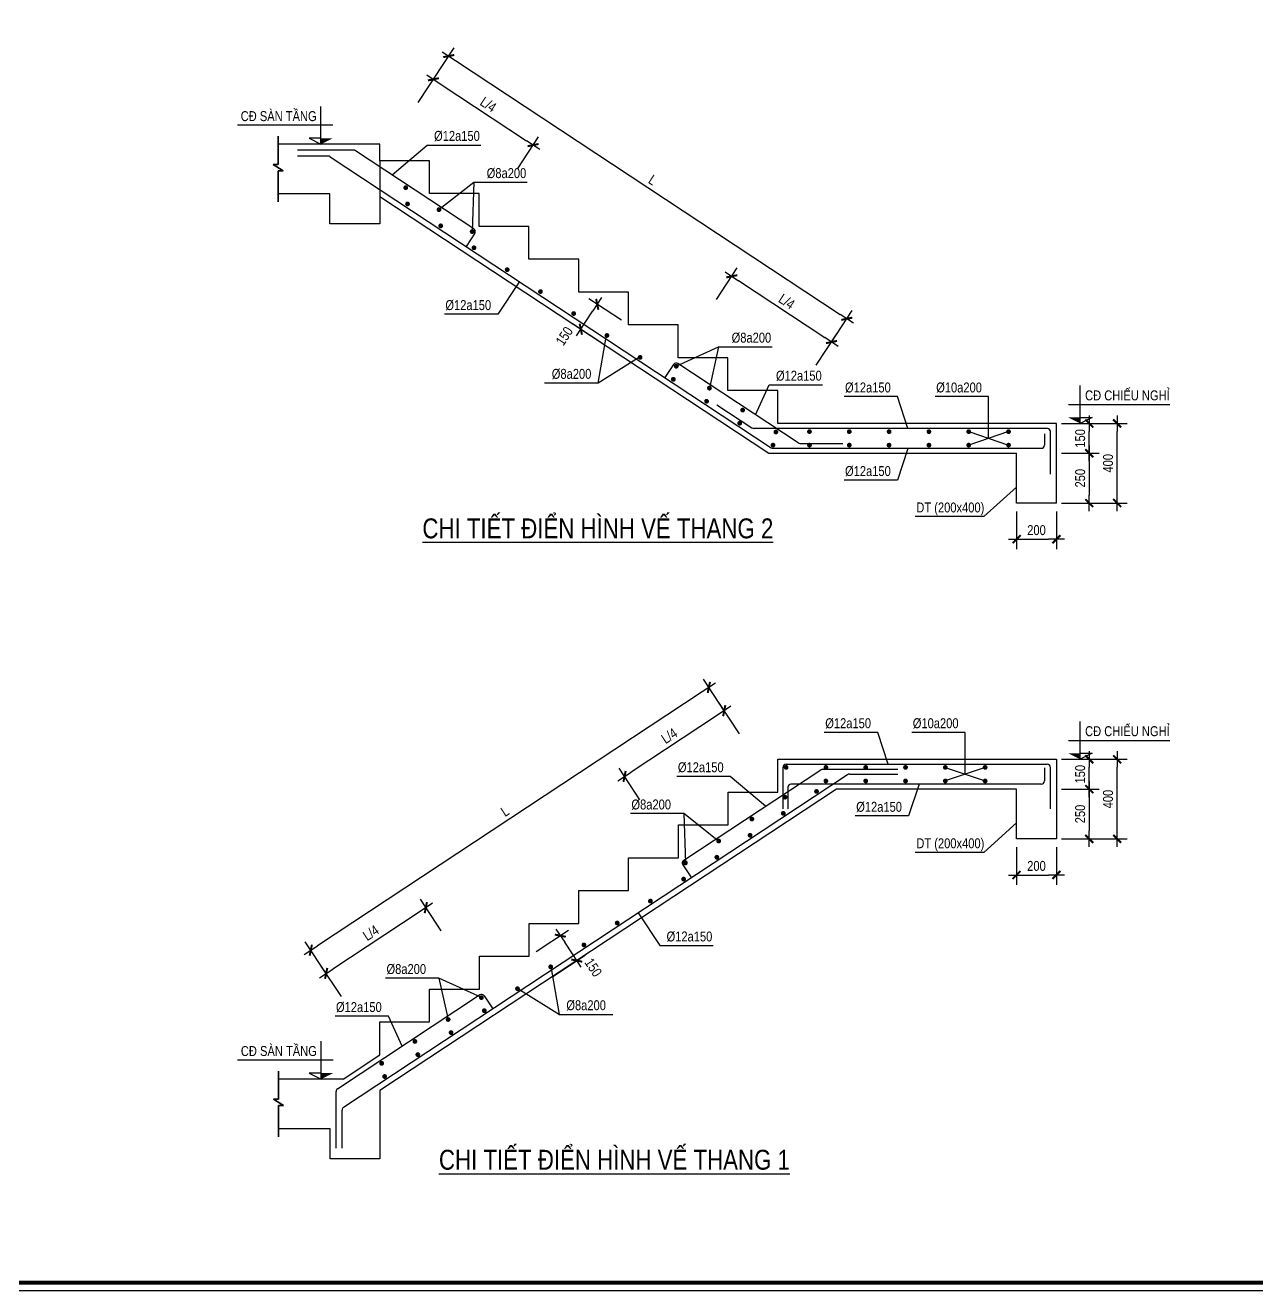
# Model space of a CAD drawing. Header units: millimetres. Extents: x 379264 to 1158416, y -283062 to 356890.
# Drawn here: x 956481 to 971947, y -30402 to -14509 of the extents above; entities that cross this region are included whole.
import ezdxf
from ezdxf.enums import TextEntityAlignment as Align

# ---------------------------------------------------------------- set-up
doc = ezdxf.new("R2010")
doc.units = ezdxf.units.MM
doc.linetypes.add('HIDDEN', pattern=[9.525, 6.35, -3.175])
for name, color, linetype in [('01PM. TEXT A', 3, 'Continuous'), ('02PM. TEXT B', 4, 'Continuous'), ('04PM. THIN', 7, 'Continuous'), ('05PM. FRAME', 4, 'Continuous'), ('06PM. HIDDEN', 4, 'HIDDEN'), ('08PM. SSS X', 6, 'Continuous'), ('11PM. DIM', 2, 'Continuous')]:
    doc.layers.add(name, color=color, linetype=linetype)
doc.styles.add('[PMDC2013]STYLE', font='arial.ttf', dxfattribs={"width": 0.8})
doc.dimstyles.new('20', dxfattribs={"dimtxt": 250, "dimasz": 200, "dimexe": 250, "dimexo": 0, "dimgap": 100, "dimtad": 1, "dimdec": 0, "dimlfac": 0.2, "dimzin": 0, "dimdsep": 46, "dimtxsty": '[PMDC2013]STYLE', "dimblk": 'TICK', "dimcen": 0, "dimdle": 300, "dimclrd": 2, "dimclre": 2, "dimclrt": 4, "dimadec": 0, "dimazin": 0, "dimtfac": 0.004, "dimtdec": 0, "dimtix": 1, "dimtmove": 2, "dimatfit": 3, "dimldrblk": 'TICK', "dimfxl": 1, "dimtvp": 0.8, "dimtolj": 1, "dimtzin": 0, "dimarcsym": 0})

# ---------------------------------------------------------------- blocks, each defined once
blk = doc.blocks.new('CHG_XX_Khung ten')
blk.add_lwpolyline([(15, 579), (826, 579), (826, 15), (15, 15)], close=True)
at = {"color": 4, "linetype": 'Continuous', "const_width": 1}
blk.add_lwpolyline([(17, 577), (824, 577), (824, 17), (17, 17)], close=True, dxfattribs=at)
blk = doc.blocks.new('TICK')
at = {"color": 0, "linetype": 'ByBlock'}
blk.add_line((1, 0), (-1, 0), dxfattribs=at)
at = {"color": 7, "linetype": 'ByBlock', "const_width": 0.25}
blk.add_lwpolyline([(-0.5, -0.5), (0.5, 0.5)], dxfattribs=at)
blk = doc.blocks.new('*D569')
at = {"layer": '11PM. DIM', "color": 2, "lineweight": -2, "ltscale": 0.3, "transparency": 16777216}
for p, q in [((4853, 3203), (5667, 3740)), ((5761, 3143), (5569, 3436)), ((5266, 2577), (6080, 3114))]:
    blk.add_line(p, q, dxfattribs=at)
at = {"layer": 'Defpoints', "color": 0, "ltscale": 0.3, "transparency": 16777216}
for p in [(5458, 3603), (4853, 3203), (5266, 2577)]:
    blk.add_point(p, dxfattribs=at)
at = {"layer": '11PM. DIM', "color": 2, "lineweight": -2, "ltscale": 0.3, "transparency": 16777216, "xscale": 200, "yscale": 200, "zscale": 200}
for p, rotation in [((5458, 3603), 123.4248111821306), ((5871, 2977), 303.4248111821307)]:
    blk.add_blockref('TICK', p, dxfattribs=dict(at, rotation=rotation))
at = {"layer": '11PM. DIM', "color": 4, "ltscale": 0.3, "transparency": 16777216, "insert": (6285, 2805), "char_height": 250, "attachment_point": 5, "rotation": 303.4248, "style": '[PMDC2013]STYLE'}
blk.add_mtext('\\A1;150', dxfattribs=at)
blk = doc.blocks.new('*D570')
at = {"layer": '11PM. DIM', "color": 2, "lineweight": -2, "ltscale": 0.3, "transparency": 16777216}
for p, q in [((9960, 8671), (9437, 9463)), ((9408, 9145), (7238, 7712)), ((7456, 7018), (6933, 7811))]:
    blk.add_line(p, q, dxfattribs=at)
at = {"layer": 'Defpoints', "color": 0, "ltscale": 0.3, "transparency": 16777216}
for p in [(9960, 8671), (7071, 7602), (7456, 7018)]:
    blk.add_point(p, dxfattribs=at)
at = {"layer": '11PM. DIM', "color": 2, "lineweight": -2, "ltscale": 0.3, "transparency": 16777216, "xscale": 200, "yscale": 200, "zscale": 200}
for p, rotation in [((9575, 9255), 33.42481118583261), ((7071, 7602), 213.4248111858326)]:
    blk.add_blockref('TICK', p, dxfattribs=dict(at, rotation=rotation))
at = {"layer": '11PM. DIM', "color": 4, "ltscale": 0.3, "transparency": 16777216, "insert": (8196, 8620), "char_height": 250, "attachment_point": 5, "rotation": 33.4248, "style": '[PMDC2013]STYLE'}
blk.add_mtext('\\A1;L/4', dxfattribs=at)
blk = doc.blocks.new('*D571')
at = {"layer": '11PM. DIM', "color": 2, "lineweight": -2, "ltscale": 0.3, "transparency": 16777216}
for p, q in [((2464, 3723), (1941, 4516)), ((1912, 4197), (-258, 2765)), ((-40, 2071), (-563, 2863))]:
    blk.add_line(p, q, dxfattribs=at)
at = {"layer": 'Defpoints', "color": 0, "ltscale": 0.3, "transparency": 16777216}
for p in [(2464, 3723), (-425, 2655), (-40, 2071)]:
    blk.add_point(p, dxfattribs=at)
at = {"layer": '11PM. DIM', "color": 2, "lineweight": -2, "ltscale": 0.3, "transparency": 16777216, "xscale": 200, "yscale": 200, "zscale": 200}
for p, rotation in [((2079, 4307), 33.42481118583261), ((-425, 2655), 213.4248111858326)]:
    blk.add_blockref('TICK', p, dxfattribs=dict(at, rotation=rotation))
at = {"layer": '11PM. DIM', "color": 4, "ltscale": 0.3, "transparency": 16777216, "insert": (700, 3672), "char_height": 250, "attachment_point": 5, "rotation": 33.4248, "style": '[PMDC2013]STYLE'}
blk.add_mtext('\\A1;L/4', dxfattribs=at)
blk = doc.blocks.new('*U685')
at = {"const_width": 60}
for points in [[(-30, 0, 1), (30, 0, 1)], [(970, 0, 1), (1030, 0, 1)], [(1970, 0, 1), (2030, 0, 1)], [(2970, 0, 1), (3030, 0, 1)], [(3970, 0, 1), (4030, 0, 1)], [(4970, 0, 1), (5030, 0, 1)], [(5970, 0, 1), (6030, 0, 1)], [(6970, 0, 1), (7030, 0, 1)], [(7970, 0, 1), (8030, 0, 1)], [(8970, 0, 1), (9030, 0, 1)], [(9970, 0, 1), (10030, 0, 1)], [(10970, 0, 1), (11030, 0, 1)], [(11970, 0, 1), (12030, 0, 1)], [(12970, 0, 1), (13030, 0, 1)]]:
    blk.add_lwpolyline(points, format="xyb", close=True, dxfattribs=at)
blk = doc.blocks.new('*U812')
at = {"const_width": 60}
for points in [[(-30, 0, 1), (30, 0, 1)], [(970, 0, 1), (1030, 0, 1)], [(1970, 0, 1), (2030, 0, 1)], [(2970, 0, 1), (3030, 0, 1)]]:
    blk.add_lwpolyline(points, format="xyb", close=True, dxfattribs=at)
blk = doc.blocks.new('*U809')
at = {"const_width": 60}
for points in [[(-4970, 0, -1), (-5030, 0, -1)], [(-3970, 0, -1), (-4030, 0, -1)], [(-2970, 0, -1), (-3030, 0, -1)], [(-1970, 0, -1), (-2030, 0, -1)], [(-970, 0, -1), (-1030, 0, -1)], [(30, 0, -1), (-30, 0, -1)]]:
    blk.add_lwpolyline(points, format="xyb", close=True, dxfattribs=at)
blk = doc.blocks.new('*U811')
at = {"const_width": 60}
for points in [[(-3970, 0, -1), (-4030, 0, -1)], [(-2970, 0, -1), (-3030, 0, -1)], [(-1970, 0, -1), (-2030, 0, -1)], [(-970, 0, -1), (-1030, 0, -1)], [(30, 0, -1), (-30, 0, -1)]]:
    blk.add_lwpolyline(points, format="xyb", close=True, dxfattribs=at)
blk = doc.blocks.new('*D572')
at = {"layer": '11PM. DIM', "color": 2, "lineweight": -2, "ltscale": 0.3, "transparency": 16777216}
for p, q in [((9575, 9255), (9051, 10048)), ((9022, 9729), (-644, 3349)), ((-425, 2655), (-949, 3448))]:
    blk.add_line(p, q, dxfattribs=at)
at = {"layer": 'Defpoints', "color": 0, "ltscale": 0.3, "transparency": 16777216}
for p in [(9575, 9255), (-811, 3239), (-425, 2655)]:
    blk.add_point(p, dxfattribs=at)
at = {"layer": '11PM. DIM', "color": 2, "lineweight": -2, "ltscale": 0.3, "transparency": 16777216, "xscale": 200, "yscale": 200, "zscale": 200}
for p, rotation in [((9189, 9839), 33.42481118583261), ((-811, 3239), 213.4248111858326)]:
    blk.add_blockref('TICK', p, dxfattribs=dict(at, rotation=rotation))
at = {"layer": '11PM. DIM', "color": 4, "ltscale": 0.3, "transparency": 16777216, "insert": (4065, 6727), "char_height": 250, "attachment_point": 5, "rotation": 33.4248, "style": '[PMDC2013]STYLE'}
blk.add_mtext('\\A1;L', dxfattribs=at)
blk = doc.blocks.new('*D573')
at = {"layer": '11PM. DIM', "color": 2, "lineweight": -2, "ltscale": 0.3, "transparency": 16777216}
for p, q in [((18045, 8035), (18995, 8035)), ((18745, 7485), (18745, 7835)), ((18045, 7285), (18995, 7285))]:
    blk.add_line(p, q, dxfattribs=at)
at = {"layer": 'Defpoints', "color": 0, "ltscale": 0.3, "transparency": 16777216}
for p in [(18045, 8035), (18745, 8035), (18045, 7285)]:
    blk.add_point(p, dxfattribs=at)
at = {"layer": '11PM. DIM', "color": 2, "lineweight": -2, "ltscale": 0.3, "transparency": 16777216, "xscale": 200, "yscale": 200, "zscale": 200}
for p, rotation in [((18745, 8035), 90), ((18745, 7285), 270)]:
    blk.add_blockref('TICK', p, dxfattribs=dict(at, rotation=rotation))
at = {"layer": '11PM. DIM', "color": 4, "ltscale": 0.3, "transparency": 16777216, "insert": (18517, 7660), "char_height": 250, "attachment_point": 5, "rotation": 90, "style": '[PMDC2013]STYLE'}
blk.add_mtext('\\A1;150', dxfattribs=at)
blk = doc.blocks.new('*D574')
at = {"layer": '11PM. DIM', "color": 2, "lineweight": -2, "ltscale": 0.3, "transparency": 16777216}
for p, q in [((18045, 7285), (18995, 7285)), ((18745, 7085), (18745, 6235)), ((18045, 6035), (18995, 6035))]:
    blk.add_line(p, q, dxfattribs=at)
at = {"layer": 'Defpoints', "color": 0, "ltscale": 0.3, "transparency": 16777216}
for p in [(18045, 7285), (18045, 6035), (18745, 6035)]:
    blk.add_point(p, dxfattribs=at)
at = {"layer": '11PM. DIM', "color": 2, "lineweight": -2, "ltscale": 0.3, "transparency": 16777216, "xscale": 200, "yscale": 200, "zscale": 200}
for p, rotation in [((18745, 7285), 90), ((18745, 6035), 270)]:
    blk.add_blockref('TICK', p, dxfattribs=dict(at, rotation=rotation))
at = {"layer": '11PM. DIM', "color": 4, "ltscale": 0.3, "transparency": 16777216, "insert": (18517, 6660), "char_height": 250, "attachment_point": 5, "rotation": 90, "style": '[PMDC2013]STYLE'}
blk.add_mtext('\\A1;250', dxfattribs=at)
blk = doc.blocks.new('*D575')
at = {"layer": '11PM. DIM', "color": 2, "lineweight": -2, "ltscale": 0.3, "transparency": 16777216}
for p, q in [((18745, 8035), (19695, 8035)), ((19445, 6235), (19445, 7835)), ((18745, 6035), (19695, 6035))]:
    blk.add_line(p, q, dxfattribs=at)
at = {"layer": 'Defpoints', "color": 0, "ltscale": 0.3, "transparency": 16777216}
for p in [(18745, 8035), (19445, 8035), (18745, 6035)]:
    blk.add_point(p, dxfattribs=at)
at = {"layer": '11PM. DIM', "color": 2, "lineweight": -2, "ltscale": 0.3, "transparency": 16777216, "xscale": 200, "yscale": 200, "zscale": 200}
for p, rotation in [((19445, 8035), 90), ((19445, 6035), 270)]:
    blk.add_blockref('TICK', p, dxfattribs=dict(at, rotation=rotation))
at = {"layer": '11PM. DIM', "color": 4, "ltscale": 0.3, "transparency": 16777216, "insert": (19217, 7035), "char_height": 250, "attachment_point": 5, "rotation": 90, "style": '[PMDC2013]STYLE'}
blk.add_mtext('\\A1;400', dxfattribs=at)
blk = doc.blocks.new('*D576')
at = {"layer": '11PM. DIM', "color": 2, "lineweight": -2, "ltscale": 0.3, "transparency": 16777216}
for p, q in [((16919, 5827), (16919, 4877)), ((17919, 5827), (17919, 4877)), ((17119, 5127), (17719, 5127))]:
    blk.add_line(p, q, dxfattribs=at)
at = {"layer": 'Defpoints', "color": 0, "ltscale": 0.3, "transparency": 16777216}
for p in [(16919, 5827), (17919, 5827), (17919, 5127)]:
    blk.add_point(p, dxfattribs=at)
at = {"layer": '11PM. DIM', "color": 2, "lineweight": -2, "ltscale": 0.3, "transparency": 16777216, "xscale": 200, "yscale": 200, "zscale": 200, "rotation": 180}
blk.add_blockref('TICK', (16919, 5127), dxfattribs=at)
at = {"layer": '11PM. DIM', "color": 2, "lineweight": -2, "ltscale": 0.3, "transparency": 16777216, "xscale": 200, "yscale": 200, "zscale": 200}
blk.add_blockref('TICK', (17919, 5127), dxfattribs=at)
at = {"layer": '11PM. DIM', "color": 4, "ltscale": 0.3, "transparency": 16777216, "insert": (17419, 5354), "char_height": 250, "attachment_point": 5, "style": '[PMDC2013]STYLE'}
blk.add_mtext('\\A1;200', dxfattribs=at)
blk = doc.blocks.new('*U810')
at = {"layer": '04PM. THIN'}
for p, q in [((0, 0), (0, 950)), ((-300, 475), (2250, 475)), ((0, 150), (300, 150)), ((300, 150), (0, 0))]:
    blk.add_line(p, q, dxfattribs=at)
at = {"layer": '04PM. THIN', "linetype": 'ByBlock'}
blk.add_line((-475, 0), (475, 0), dxfattribs=at)
at = {"layer": '04PM. THIN'}
blk.add_solid([(0, 0), (0, 150), (-300, 150)], dxfattribs=at)
blk = doc.blocks.new('*U1034')
at = {"layer": '04PM. THIN'}
for p, q in [((0, 0), (0, 950)), ((-300, 475), (2100, 475)), ((0, 150), (300, 150)), ((300, 150), (0, 0))]:
    blk.add_line(p, q, dxfattribs=at)
at = {"layer": '04PM. THIN', "linetype": 'ByBlock'}
blk.add_line((-475, 0), (475, 0), dxfattribs=at)
at = {"layer": '04PM. THIN'}
blk.add_solid([(0, 0), (0, 150), (-300, 150)], dxfattribs=at)
blk = doc.blocks.new('*D561')
at = {"layer": '11PM. DIM', "color": 2, "lineweight": -2, "ltscale": 0.3, "transparency": 16777216}
for p, q in [((6071, -4422), (5257, -3885)), ((5163, -4482), (5356, -4189)), ((5658, -5048), (4844, -4511))]:
    blk.add_line(p, q, dxfattribs=at)
at = {"layer": 'Defpoints', "color": 0, "ltscale": 0.3, "transparency": 16777216}
for p in [(5466, -4022), (6071, -4422), (5658, -5048)]:
    blk.add_point(p, dxfattribs=at)
at = {"layer": '11PM. DIM', "color": 2, "lineweight": -2, "ltscale": 0.3, "transparency": 16777216, "xscale": 200, "yscale": 200, "zscale": 200}
for p, rotation in [((5466, -4022), 56.5751888178694), ((5053, -4648), 236.5751888178694)]:
    blk.add_blockref('TICK', p, dxfattribs=dict(at, rotation=rotation))
at = {"layer": '11PM. DIM', "color": 4, "ltscale": 0.3, "transparency": 16777216, "insert": (4639, -4820), "char_height": 250, "attachment_point": 5, "rotation": 56.5752, "style": '[PMDC2013]STYLE'}
blk.add_mtext('\\A1;150', dxfattribs=at)
blk = doc.blocks.new('*D562')
at = {"layer": '11PM. DIM', "color": 2, "lineweight": -2, "ltscale": 0.3, "transparency": 16777216}
for p, q in [((964, 1046), (1487, 1838)), ((1516, 1520), (3686, 87)), ((3468, -607), (3991, 186))]:
    blk.add_line(p, q, dxfattribs=at)
at = {"layer": 'Defpoints', "color": 0, "ltscale": 0.3, "transparency": 16777216}
for p in [(964, 1046), (3853, -23), (3468, -607)]:
    blk.add_point(p, dxfattribs=at)
at = {"layer": '11PM. DIM', "color": 2, "lineweight": -2, "ltscale": 0.3, "transparency": 16777216, "xscale": 200, "yscale": 200, "zscale": 200}
for p, rotation in [((1350, 1630), 146.5751888141674), ((3853, -23), 326.5751888141674)]:
    blk.add_blockref('TICK', p, dxfattribs=dict(at, rotation=rotation))
at = {"layer": '11PM. DIM', "color": 4, "ltscale": 0.3, "transparency": 16777216, "insert": (2728, 995), "char_height": 250, "attachment_point": 5, "rotation": 326.5752, "style": '[PMDC2013]STYLE'}
blk.add_mtext('\\A1;L/4', dxfattribs=at)
blk = doc.blocks.new('*D563')
at = {"layer": '11PM. DIM', "color": 2, "lineweight": -2, "ltscale": 0.3, "transparency": 16777216}
for p, q in [((8460, -3902), (8983, -3109)), ((9013, -3428), (11183, -4860)), ((10964, -5554), (11487, -4762))]:
    blk.add_line(p, q, dxfattribs=at)
at = {"layer": 'Defpoints', "color": 0, "ltscale": 0.3, "transparency": 16777216}
for p in [(8460, -3902), (11350, -4970), (10964, -5554)]:
    blk.add_point(p, dxfattribs=at)
at = {"layer": '11PM. DIM', "color": 2, "lineweight": -2, "ltscale": 0.3, "transparency": 16777216, "xscale": 200, "yscale": 200, "zscale": 200}
for p, rotation in [((8846, -3318), 146.5751888141674), ((11350, -4970), 326.5751888141674)]:
    blk.add_blockref('TICK', p, dxfattribs=dict(at, rotation=rotation))
at = {"layer": '11PM. DIM', "color": 4, "ltscale": 0.3, "transparency": 16777216, "insert": (10224, -3953), "char_height": 250, "attachment_point": 5, "rotation": 326.5752, "style": '[PMDC2013]STYLE'}
blk.add_mtext('\\A1;L/4', dxfattribs=at)
blk = doc.blocks.new('*U580')
at = {"const_width": 60}
for points in [[(-30, 0, 1), (30, 0, 1)], [(970, 0, 1), (1030, 0, 1)], [(1970, 0, 1), (2030, 0, 1)], [(2970, 0, 1), (3030, 0, 1)], [(3970, 0, 1), (4030, 0, 1)], [(4970, 0, 1), (5030, 0, 1)], [(5970, 0, 1), (6030, 0, 1)], [(6970, 0, 1), (7030, 0, 1)], [(7970, 0, 1), (8030, 0, 1)], [(8970, 0, 1), (9030, 0, 1)], [(9970, 0, 1), (10030, 0, 1)], [(10970, 0, 1), (11030, 0, 1)]]:
    blk.add_lwpolyline(points, format="xyb", close=True, dxfattribs=at)
blk = doc.blocks.new('*U579')
at = {"const_width": 60}
for points in [[(-30, 0, 1), (30, 0, 1)], [(970, 0, 1), (1030, 0, 1)], [(1970, 0, 1), (2030, 0, 1)]]:
    blk.add_lwpolyline(points, format="xyb", close=True, dxfattribs=at)
blk = doc.blocks.new('*D564')
at = {"layer": '11PM. DIM', "color": 2, "lineweight": -2, "ltscale": 0.3, "transparency": 16777216}
for p, q in [((1350, 1630), (1873, 2423)), ((1902, 2104), (11568, -4276)), ((11350, -4970), (11873, -4177))]:
    blk.add_line(p, q, dxfattribs=at)
at = {"layer": 'Defpoints', "color": 0, "ltscale": 0.3, "transparency": 16777216}
for p in [(1350, 1630), (11735, -4386), (11350, -4970)]:
    blk.add_point(p, dxfattribs=at)
at = {"layer": '11PM. DIM', "color": 2, "lineweight": -2, "ltscale": 0.3, "transparency": 16777216, "xscale": 200, "yscale": 200, "zscale": 200}
for p, rotation in [((1735, 2214), 146.5751888141674), ((11735, -4386), 326.5751888141674)]:
    blk.add_blockref('TICK', p, dxfattribs=dict(at, rotation=rotation))
at = {"layer": '11PM. DIM', "color": 4, "ltscale": 0.3, "transparency": 16777216, "insert": (6859, -898), "char_height": 250, "attachment_point": 5, "rotation": 326.5752, "style": '[PMDC2013]STYLE'}
blk.add_mtext('\\A1;L', dxfattribs=at)
blk = doc.blocks.new('*D565')
at = {"layer": '11PM. DIM', "color": 2, "lineweight": -2, "ltscale": 0.3, "transparency": 16777216}
for p, q in [((17126, -7015), (18076, -7015)), ((17826, -7565), (17826, -7215)), ((17126, -7765), (18076, -7765))]:
    blk.add_line(p, q, dxfattribs=at)
at = {"layer": 'Defpoints', "color": 0, "ltscale": 0.3, "transparency": 16777216}
for p in [(17126, -7015), (17826, -7015), (17126, -7765)]:
    blk.add_point(p, dxfattribs=at)
at = {"layer": '11PM. DIM', "color": 2, "lineweight": -2, "ltscale": 0.3, "transparency": 16777216, "xscale": 200, "yscale": 200, "zscale": 200}
for p, rotation in [((17826, -7015), 90), ((17826, -7765), 270)]:
    blk.add_blockref('TICK', p, dxfattribs=dict(at, rotation=rotation))
at = {"layer": '11PM. DIM', "color": 4, "ltscale": 0.3, "transparency": 16777216, "insert": (17598, -7390), "char_height": 250, "attachment_point": 5, "rotation": 90, "style": '[PMDC2013]STYLE'}
blk.add_mtext('\\A1;150', dxfattribs=at)
blk = doc.blocks.new('*D566')
at = {"layer": '11PM. DIM', "color": 2, "lineweight": -2, "ltscale": 0.3, "transparency": 16777216}
for p, q in [((17126, -7765), (18076, -7765)), ((17826, -7965), (17826, -8815)), ((17126, -9015), (18076, -9015))]:
    blk.add_line(p, q, dxfattribs=at)
at = {"layer": 'Defpoints', "color": 0, "ltscale": 0.3, "transparency": 16777216}
for p in [(17126, -7765), (17126, -9015), (17826, -9015)]:
    blk.add_point(p, dxfattribs=at)
at = {"layer": '11PM. DIM', "color": 2, "lineweight": -2, "ltscale": 0.3, "transparency": 16777216, "xscale": 200, "yscale": 200, "zscale": 200}
for p, rotation in [((17826, -7765), 90), ((17826, -9015), 270)]:
    blk.add_blockref('TICK', p, dxfattribs=dict(at, rotation=rotation))
at = {"layer": '11PM. DIM', "color": 4, "ltscale": 0.3, "transparency": 16777216, "insert": (17598, -8390), "char_height": 250, "attachment_point": 5, "rotation": 90, "style": '[PMDC2013]STYLE'}
blk.add_mtext('\\A1;250', dxfattribs=at)
blk = doc.blocks.new('*D567')
at = {"layer": '11PM. DIM', "color": 2, "lineweight": -2, "ltscale": 0.3, "transparency": 16777216}
for p, q in [((17826, -7015), (18776, -7015)), ((18526, -8815), (18526, -7215)), ((17826, -9015), (18776, -9015))]:
    blk.add_line(p, q, dxfattribs=at)
at = {"layer": 'Defpoints', "color": 0, "ltscale": 0.3, "transparency": 16777216}
for p in [(17826, -7015), (18526, -7015), (17826, -9015)]:
    blk.add_point(p, dxfattribs=at)
at = {"layer": '11PM. DIM', "color": 2, "lineweight": -2, "ltscale": 0.3, "transparency": 16777216, "xscale": 200, "yscale": 200, "zscale": 200}
for p, rotation in [((18526, -7015), 90), ((18526, -9015), 270)]:
    blk.add_blockref('TICK', p, dxfattribs=dict(at, rotation=rotation))
at = {"layer": '11PM. DIM', "color": 4, "ltscale": 0.3, "transparency": 16777216, "insert": (18298, -8015), "char_height": 250, "attachment_point": 5, "rotation": 90, "style": '[PMDC2013]STYLE'}
blk.add_mtext('\\A1;400', dxfattribs=at)
blk = doc.blocks.new('*D568')
at = {"layer": '11PM. DIM', "color": 2, "lineweight": -2, "ltscale": 0.3, "transparency": 16777216}
for p, q in [((16000, -9223), (16000, -10173)), ((17000, -9223), (17000, -10173)), ((16200, -9923), (16800, -9923))]:
    blk.add_line(p, q, dxfattribs=at)
at = {"layer": 'Defpoints', "color": 0, "ltscale": 0.3, "transparency": 16777216}
for p in [(16000, -9223), (17000, -9223), (17000, -9923)]:
    blk.add_point(p, dxfattribs=at)
at = {"layer": '11PM. DIM', "color": 2, "lineweight": -2, "ltscale": 0.3, "transparency": 16777216, "xscale": 200, "yscale": 200, "zscale": 200, "rotation": 180}
blk.add_blockref('TICK', (16000, -9923), dxfattribs=at)
at = {"layer": '11PM. DIM', "color": 2, "lineweight": -2, "ltscale": 0.3, "transparency": 16777216, "xscale": 200, "yscale": 200, "zscale": 200}
blk.add_blockref('TICK', (17000, -9923), dxfattribs=at)
at = {"layer": '11PM. DIM', "color": 4, "ltscale": 0.3, "transparency": 16777216, "insert": (16500, -9696), "char_height": 250, "attachment_point": 5, "style": '[PMDC2013]STYLE'}
blk.add_mtext('\\A1;200', dxfattribs=at)
blk = doc.blocks.new('A$C675A2ADB')
at = {"layer": '04PM. THIN'}
for p, q in [((15129.2, 7830), (16129.2, 7490)), ((16129.2, 7830), (15129.2, 7490)), ((8561.1, 6668.5), (8600.1, 5430.4)), ((5438.6, 1625.8), (5228.4, 2827.7)), ((2408.4, 2535.2), (2639.6, 1496.5))]:
    blk.add_line(p, q, dxfattribs=at)
at = {"layer": '04PM. THIN', "flags": 128}
for points in [[(13694.5, 7910), (13430.2, 8710), (12088.8, 8710)], [(15629.2, 7660), (15629.2, 8710), (14287.9, 8710)], [(10611.6, 6853.9), (9728.1, 7604), (8386.7, 7604)], [(14471.9, 7410), (14207.6, 6610), (12866.3, 6610)], [(9434.7, 5981.3), (8561.1, 6668.5), (7219.7, 6668.5)], [(16919.2, 6434.4), (16099.6, 5694.3), (14369.7, 5694.3)], [(7413.9, 4174.3), (7955.9, 3352.9), (9297.3, 3352.9)], [(3474.2, 2047.4), (2408.4, 2535.2), (1067, 2535.2)], [(4393.8, 2276.8), (5438.6, 1625.8), (6780, 1625.8)], [(1483.7, 829.5), (1139.2, 1579.7), (-202.2, 1579.7)]]:
    blk.add_lwpolyline(points, dxfattribs=at)
at = {"layer": '04PM. THIN'}
blk.add_lwpolyline([(-1626, -1449), (-1626, -1449), (-1626, -666.9), (-1498.7, -665.9), (-1749.4, -506.2), (-1626, -506.2), (-1626, 199.9), (-1626, 199.9), (-1626, -506.5), (-1749.4, -506.2), (-1498.7, -665.9), (-1626, -666.4)], close=True, dxfattribs=at)
at = {"layer": '05PM. FRAME', "ltscale": 0.25}
for p, q in [((17919.2, 8035), (17919.2, 6035)), ((16919.2, 7285), (12399.4, 7285)), ((16919.2, 6035), (16919.2, 7285)), ((17919.2, 6035), (16919.2, 6035)), ((0, 0), (924.2, 610)), ((0, 0), (-1626, 0))]:
    blk.add_line(p, q, dxfattribs=at)
for points in [[(924.2, 610), (924.2, 610), (924.2, 1435), (2174.2, 1435), (2174.2, 2260), (3424.2, 2260), (3424.2, 3085), (4674.2, 3085), (4674.2, 3910), (5924.2, 3910), (5924.2, 4735), (7174.2, 4735), (7174.2, 5560), (8424.2, 5560), (8424.2, 6385), (9674.2, 6385), (9674.2, 7210), (10924.2, 7210), (10924.2, 8035), (17919.2, 8035)], [(12399.4, 7285), (924.2, -288.6), (924.2, -2000), (-325.8, -2000), (-325.8, -1250), (-1626, -1250)]]:
    blk.add_lwpolyline(points, dxfattribs=at)
at = {"layer": '08PM. SSS X', "ltscale": 400}
for p, q in [((12675.3, 7646.8), (10.2, -712.2)), ((8556, 5497.2), (12002.3, 7771.8)), ((11049.2, 7830), (11049.2, 6787.6)), ((11129.2, 7910), (17689.2, 7910)), ((12046.4, 7785), (13936.1, 7785)), ((12719.3, 7660), (13936.1, 7660)), ((17619.2, 7821.1), (17619.2, 7489.9)), ((17769.2, 6788.1), (17769.2, 7830)), ((11174.2, 7330), (11174.2, 6787.6)), ((17539.2, 7410), (11254.2, 7410)), ((8533.3, 5386.4), (8750.9, 5056.7)), ((-139.8, -242.1), (3430.2, 2114.1)), ((3541, 2091.4), (3758.6, 1761.8)), ((-175.8, -1735.7), (-175.8, -308.8)), ((-25.8, -1735.7), (-25.8, -779))]:
    blk.add_line(p, q, dxfattribs=at)
for centre, start, end in [((11129.2, 7830), 90, 180), ((12046.4, 7705), 90, 123.42481), ((12719.3, 7580), 90, 123.42481), ((17689.2, 7830), 0, 90), ((11254.2, 7330), 90, 180), ((17539.2, 7489.9), 270, 0), ((8600.1, 5430.4), 123.42481, 213.42481), ((3474.2, 2047.4), 33.42481, 123.42481), ((-95.8, -308.8), 123.42481, 180), ((54.2, -779), 123.42481, 180)]:
    blk.add_arc(centre, 80, start, end, dxfattribs=at)
at = {"layer": '02PM. TEXT B', "ltscale": 500}
blk.add_blockref('*U810', (18519.8, 8035), dxfattribs=at)
at = {"layer": '02PM. TEXT B', "ltscale": 500, "xscale": -1}
blk.add_blockref('*U1034', (-550.8, 0), dxfattribs=at)
at = {"layer": '04PM. THIN', "xscale": -1}
blk.add_blockref('*U809', (11129.2, 7830), dxfattribs=at)
at = {"layer": '04PM. THIN'}
for name, p, rotation in [('*U811', (12129.2, 7490), 180), ('*U812', (3474.2, 2047.4), 213.4248111826145)]:
    blk.add_blockref(name, p, dxfattribs=dict(at, rotation=rotation))
at = {"layer": '04PM. THIN', "xscale": -1}
for name, p, rotation in [('*U685', (1043.4, 65.6), 213.4248111825855), ('*U812', (8600.1, 5430.4), 213.4248111826163)]:
    blk.add_blockref(name, p, dxfattribs=dict(at, rotation=rotation))
at = {"layer": '01PM. TEXT A', "style": '[PMDC2013]STYLE', "width": 0.8}
blk.add_text('%%UCHI TIẾT ĐIỂN HÌNH VẾ THANG 1', height=500, dxfattribs=at).set_placement((6816.5, -2275.9), align=Align.CENTER)
at = {"layer": '02PM. TEXT B', "color": 4, "style": '[PMDC2013]STYLE', "width": 0.8}
for s, p in [('%%C12a150', (12112.5, 8815)), ('%%C10a200', (14311.6, 8815)), ('%%C12a150', (8410.4, 7709)), ('%%C8a200', (7243.4, 6773.5)), ('%%C12a150', (12890, 6715)), ('DT (200x400)', (14400.9, 5799.3)), ('%%C12a150', (8126, 3457.9)), ('%%C8a200', (1090.7, 2640.2)), ('%%C12a150', (-178.5, 1684.7)), ('%%C8a200', (5608.7, 1730.8))]:
    blk.add_text(s, height=250, dxfattribs=at).set_placement(p)
at = {"layer": '02PM. TEXT B', "ltscale": 500, "style": '[PMDC2013]STYLE', "width": 0.8}
for s, p in [('CĐ CHIẾU NGHỈ', (18639.6, 8740, 0)), ('CĐ SÀN TẦNG', (-2567.6, 705, 0))]:
    blk.add_text(s, height=250, dxfattribs=at).set_placement(p, align=Align.MIDDLE_LEFT)
at = {"layer": '11PM. DIM', "ltscale": 0.3}
for base, p1, p2, text, picture, middle in [((-810.9, 3239), (9574.7, 9254.8), (-425.3, 2654.8), 'L', '*D572', (4065.1, 6726.8)), ((7070.9, 7602.3), (9960.3, 8670.6), (7456.4, 7018), 'L/4', '*D570', (8196.5, 8619.9)), ((-425.3, 2654.8), (2464.1, 3723.1), (-39.7, 2070.6), 'L/4', '*D571', (700.3, 3672.4))]:
    dim = blk.add_linear_dim(base=base, p1=p1, p2=p2, angle=213.42481, text=text, dimstyle='20', override={"dimtxsty": '[PMDC2013]STYLE'}, dxfattribs=at)
    dim.commit()
    dim.dimension.update_dxf_attribs({"geometry": picture, "text_midpoint": middle})
for base, p1, p2, angle, picture, middle in [((18744.8, 8035), (18044.8, 7285), (18044.8, 8035), 90, '*D573', (18517.1, 7660)), ((19444.8, 8035), (18744.8, 6035), (18744.8, 8035), 90, '*D575', (19217.1, 7035)), ((18744.8, 6035), (18044.8, 7285), (18044.8, 6035), 270, '*D574', (18517.1, 6660))]:
    dim = blk.add_linear_dim(base=base, p1=p1, p2=p2, angle=angle, dimstyle='20', override={"dimtxsty": '[PMDC2013]STYLE'}, dxfattribs=at)
    dim.commit()
    dim.dimension.update_dxf_attribs({"geometry": picture, "text_midpoint": middle})
dim = blk.add_linear_dim(base=(17919.2, 5126.7), p1=(16919.2, 5826.7), p2=(17919.2, 5826.7), dimstyle='20', override={"dimtxsty": '[PMDC2013]STYLE'}, dxfattribs=at)
dim.commit()
dim.dimension.update_dxf_attribs({"geometry": '*D576', "text_midpoint": (17419.2, 5354.4)})
dim = blk.add_linear_dim(base=(5458.3, 3602.5), p1=(5266.4, 2577.2), p2=(4853.3, 3203.1), angle=123.42481, dimstyle='20', dxfattribs=at)
dim.commit()
dim.dimension.update_dxf_attribs({"geometry": '*D569', "text_midpoint": (6285.4, 2804.8), "dimtype": 128})
blk = doc.blocks.new('A$C1DA95E5E')
at = {"layer": '04PM. THIN'}
for p, q in [((2363.2, -956.5), (2324.1, -2194.6)), ((5485.6, -5999.2), (5695.9, -4797.3)), ((8515.8, -5089.8), (8284.6, -6128.5)), ((15797.6, -7221.2, 0), (14797.6, -7561.2, 0)), ((14797.6, -7221.2, 0), (15797.6, -7561.2, 0))]:
    blk.add_line(p, q, dxfattribs=at)
blk.add_lwpolyline([(-2550.2, -1449), (-2550.2, -1449), (-2550.2, -666.9), (-2422.9, -665.9), (-2673.7, -506.2), (-2550.2, -506.2), (-2550.2, 199.9), (-2550.2, 199.9), (-2550.2, -506.5), (-2673.7, -506.2), (-2422.9, -665.9), (-2550.2, -666.4)], close=True, dxfattribs=at)
at = {"layer": '04PM. THIN', "flags": 128}
for points in [[(312.6, -771.1), (1196.1, -21), (2537.5, -21)], [(1489.5, -1643.7), (2363.2, -956.5), (3704.6, -956.5)], [(3510.4, -3450.7), (2968.3, -4272.1), (1626.9, -4272.1)], [(6530.5, -5348.2), (5485.6, -5999.2), (4144.2, -5999.2)], [(7450, -5577.6), (8515.8, -5089.8), (9857.2, -5089.8)], [(9440.5, -6795.5), (9785, -6045.3), (11126.4, -6045.3)], [(16000, -8615.6), (15180.4, -9355.7), (13450.4, -9355.7)]]:
    blk.add_lwpolyline(points, dxfattribs=at)
at = {"layer": '04PM. THIN', "elevation": 0, "flags": 128}
for points in [[(13271.8, -7141.2), (13007.5, -6341.2), (11666.1, -6341.2)], [(15297.6, -7391.2), (15297.6, -6341.2), (13956.2, -6341.2)], [(13271.8, -7641.2), (13007.5, -8441.2), (11666.1, -8441.2)]]:
    blk.add_lwpolyline(points, dxfattribs=at)
at = {"layer": '05PM. FRAME', "ltscale": 0.25}
for p, q in [((0, 0), (-2550.2, 0)), ((0, -1313.6), (9774.8, -7765)), ((9774.8, -7765), (16000, -7765)), ((16000, -9015), (16000, -7765)), ((17000, -9015), (16000, -9015))]:
    blk.add_line(p, q, dxfattribs=at)
for points in [[(10000, -7015), (10000, -7015), (10000, -6190), (8750, -6190), (8750, -5365), (7500, -5365), (7500, -4540), (6250, -4540), (6250, -3715), (5000, -3715), (5000, -2890), (3750, -2890), (3750, -2065), (2500, -2065), (2500, -1240), (1250, -1240), (1250, -415), (0, -415), (0, 0), (-1000, 0)], [(0, -1313.6), (0, -2000), (-1250, -2000), (-1250, -1250), (-2550.2, -1250)], [(17000, -9015), (17000, -7015), (10000, -7015)]]:
    blk.add_lwpolyline(points, dxfattribs=at)
at = {"layer": '06PM. HIDDEN', "linetype": 'HIDDEN', "ltscale": 0.25}
blk.add_line((0, -415), (0, -1313.6), dxfattribs=at)
at = {"layer": '08PM. SSS X', "ltscale": 400}
for p, q in [((-652.5, -150), (-2061.6, -150)), ((-1287.5, -300), (-2061.6, -300)), ((-1243.4, -313.2), (9837.7, -7626.8)), ((2368.2, -2127.8), (-608.4, -163.2)), ((2390.9, -2238.6), (2173.3, -2568.3)), ((7383.2, -5533.6), (7165.7, -5863.2)), ((10510.6, -7501.8), (7494.1, -5510.9)), ((8471.1, -6545.1), (9351.9, -7126.4)), ((16776, -7140.2), (9395.9, -7139.7)), ((16700, -7274), (16700, -7560)), ((16850, -8285.4), (16850, -7220)), ((10554.7, -7515), (11633.7, -7515)), ((9881.7, -7640), (16620, -7640))]:
    blk.add_line(p, q, dxfattribs=at)
for centre, start, end in [((-1287.5, -380), 56.57519, 90), ((-652.5, -230), 56.57519, 90), ((2324.1, -2194.6), 326.57519, 56.57519), ((7450, -5577.6), 56.57519, 146.57519), ((9396, -7059.7), 236.57519, 269.98523), ((16770, -7220), 0, 90), ((9881.7, -7560), 236.57519, 270), ((10554.7, -7435), 236.57519, 270), ((16620, -7560), 270, 0)]:
    blk.add_arc(centre, 80, start, end, dxfattribs=at)
at = {"layer": '02PM. TEXT B', "ltscale": 500, "xscale": -1}
blk.add_blockref('*U1034', (-1475, 0), dxfattribs=at)
at = {"layer": '02PM. TEXT B', "ltscale": 500}
blk.add_blockref('*U810', (17600.5, -7015), dxfattribs=at)
at = {"layer": '04PM. THIN'}
for name, p, rotation in [('*U579', (2324.1, -2194.6), 146.5751888173837), ('*U580', (9880.8, -7559.4), 146.5751888174145)]:
    blk.add_blockref(name, p, dxfattribs=dict(at, rotation=rotation))
at = {"layer": '04PM. THIN', "xscale": -1}
for name, p, rotation in [('*U812', (7450, -5577.6), 146.5751888173855), ('*U809', (15797.6, -7560.1, 0), 180)]:
    blk.add_blockref(name, p, dxfattribs=dict(at, rotation=rotation))
at = {"layer": '04PM. THIN'}
blk.add_blockref('*U809', (15797.6, -7221.2, 0), dxfattribs=at)
at = {"layer": '01PM. TEXT A', "style": '[PMDC2013]STYLE', "width": 0.8}
blk.add_text('%%UCHI TIẾT ĐIỂN HÌNH VẾ THANG 2', height=500, dxfattribs=at).set_placement((5481, -9900.9), align=Align.CENTER)
at = {"layer": '02PM. TEXT B', "ltscale": 500, "style": '[PMDC2013]STYLE', "width": 0.8}
for s, p in [('CĐ SÀN TẦNG', (-3491.8, 705, 0)), ('CĐ CHIẾU NGHỈ', (17720.3, -6310, 0))]:
    blk.add_text(s, height=250, dxfattribs=at).set_placement(p, align=Align.MIDDLE_LEFT)
at = {"layer": '02PM. TEXT B', "color": 4, "style": '[PMDC2013]STYLE', "width": 0.8}
for s, p in [('%%C12a150', (1366.2, 84)), ('%%C8a200', (2688.6, -851.5)), ('%%C12a150', (1650.6, -4167.1)), ('%%C8a200', (8841.3, -4984.8)), ('%%C8a200', (4323.3, -5894.2)), ('%%C12a150', (9955.1, -5940.3)), ('%%C12a150', (11689.8, -6236.2, 0)), ('%%C10a200', (13979.9, -6236.2, 0)), ('%%C12a150', (11689.8, -8336.2, 0)), ('DT (200x400)', (13481.7, -9250.7))]:
    blk.add_text(s, height=250, dxfattribs=at).set_placement(p)
at = {"layer": '11PM. DIM', "ltscale": 0.3}
for base, p1, p2, text, picture, middle in [((11735.2, -4386), (1349.6, 1629.8), (11349.6, -4970.2), 'L', '*D564', (6859.1, -898.2)), ((3853.4, -22.7), (964, 1045.6), (3467.8, -607), 'L/4', '*D562', (2727.8, 994.9)), ((11349.6, -4970.2), (8460.1, -3901.9), (10964, -5554.4), 'L/4', '*D563', (10223.9, -3952.6))]:
    dim = blk.add_linear_dim(base=base, p1=p1, p2=p2, angle=326.57519, text=text, dimstyle='20', override={"dimtxsty": '[PMDC2013]STYLE'}, dxfattribs=at)
    dim.commit()
    dim.dimension.update_dxf_attribs({"geometry": picture, "text_midpoint": middle})
dim = blk.add_linear_dim(base=(5465.9, -4022.5), p1=(5657.9, -5047.8), p2=(6071, -4421.9), angle=56.57519, dimstyle='20', dxfattribs=at)
dim.commit()
dim.dimension.update_dxf_attribs({"geometry": '*D561', "text_midpoint": (4638.8, -4820.2), "dimtype": 128})
for base, p1, p2, angle, picture, middle in [((17825.5, -7015), (17125.5, -7765), (17125.5, -7015), 90, '*D565', (17597.9, -7390)), ((18525.5, -7015), (17825.5, -9015), (17825.5, -7015), 90, '*D567', (18297.9, -8015)), ((17825.5, -9015), (17125.5, -7765), (17125.5, -9015), 270, '*D566', (17597.9, -8390))]:
    dim = blk.add_linear_dim(base=base, p1=p1, p2=p2, angle=angle, dimstyle='20', override={"dimtxsty": '[PMDC2013]STYLE'}, dxfattribs=at)
    dim.commit()
    dim.dimension.update_dxf_attribs({"geometry": picture, "text_midpoint": middle})
dim = blk.add_linear_dim(base=(17000, -9923.3), p1=(16000, -9223.3), p2=(17000, -9223.3), dimstyle='20', override={"dimtxsty": '[PMDC2013]STYLE'}, dxfattribs=at)
dim.commit()
dim.dimension.update_dxf_attribs({"geometry": '*D568', "text_midpoint": (16500, -9695.6)})

msp = doc.modelspace()

# ---------------------------------------------------------------- block references
at = {"layer": '04PM. THIN', "xscale": 50, "yscale": 50, "zscale": 50}
msp.add_blockref('CHG_XX_Khung ten', (946179.92, -31152.33), dxfattribs=at)

# ---------------------------------------------------------------- next in the draw order: block references
at = {"layer": '11PM. DIM', "xscale": 0.5, "yscale": 0.5, "zscale": 0.5}
for name, p in [('A$C1DA95E5E', (960931.46, -16001.89)), ('A$C675A2ADB', (960471.84, -27744.68))]:
    msp.add_blockref(name, p, dxfattribs=at)

doc.saveas('drawing.dxf')
